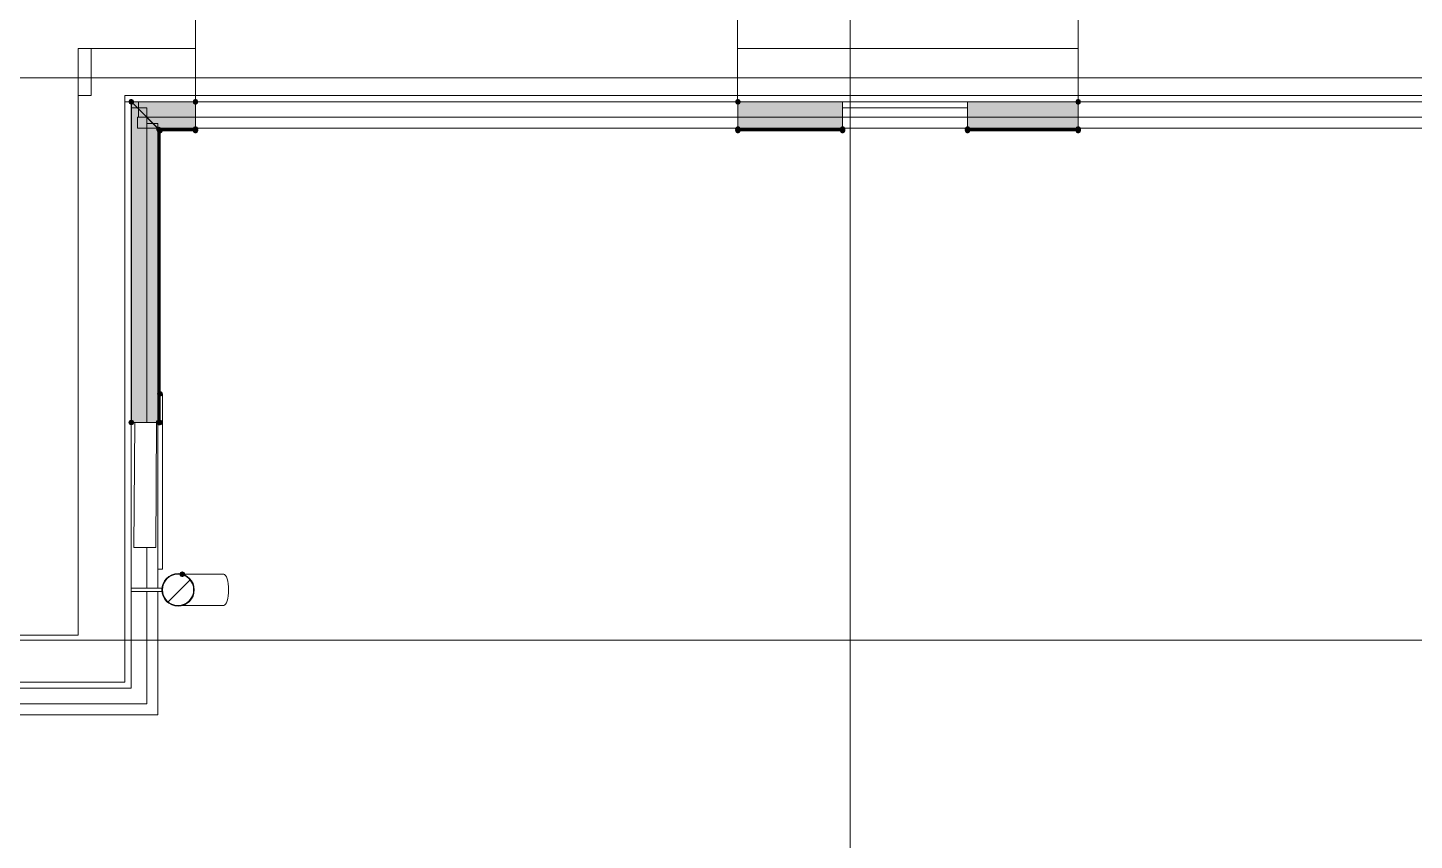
# Model space of a CAD drawing. Header units: millimetres. Extents: x 0 to 1189, y 0 to 841.
# Drawn here: x 378.85 to 423.22, y 281.47 to 307.47 of the extents above; entities that cross this region are included whole.
import ezdxf

# ---------------------------------------------------------------- set-up
doc = ezdxf.new("R2010")
doc.units = ezdxf.units.MM

msp = doc.modelspace()

# ---------------------------------------------------------------- hatches: boundary and pattern name
h = msp.add_hatch(color=7)
h.dxf.hatch_style = 2
h.paths.add_polyline_path([(382.104944, 305.030597), (382.168584, 305.004346), (382.232224, 305.030597), (382.258475, 305.094237), (382.232224, 305.157877), (382.222224, 305.167877), (382.158584, 305.194128), (382.094944, 305.167877), (382.068693, 305.104237), (382.094944, 305.040597)])
at = {"true_color": 0x3d3d3d}
h = msp.add_hatch(color=250, dxfattribs=at)
h.dxf.hatch_style = 2
h.paths.add_polyline_path([(382.168584, 305.094237), (383.030585, 304.232235), (383.030585, 294.838221), (382.168584, 294.838221)])
h = msp.add_hatch(color=250, dxfattribs=at)
h.dxf.hatch_style = 2
h.paths.add_polyline_path([(384.216587, 305.094237), (384.216587, 304.232235), (383.030585, 304.232235), (382.168584, 305.094237)])
h = msp.add_hatch(color=7)
h.dxf.hatch_style = 2
h.paths.add_polyline_path([(384.306587, 305.104237), (384.28015, 305.167799), (384.216587, 305.194237), (384.153024, 305.167799), (384.126587, 305.104237), (384.126587, 305.094237), (384.153024, 305.030674), (384.216587, 305.004237), (384.28015, 305.030674), (384.306587, 305.094237)])
h = msp.add_hatch(color=7)
h.dxf.hatch_style = 2
h.paths.add_polyline_path([(401.486613, 305.094237), (401.513051, 305.030674), (401.576614, 305.004237), (401.640176, 305.030674), (401.666614, 305.094237), (401.666614, 305.104237), (401.640176, 305.167799), (401.576614, 305.194237), (401.513051, 305.167799), (401.486613, 305.104237)])
h = msp.add_hatch(color=250, dxfattribs=at)
h.dxf.hatch_style = 2
h.paths.add_polyline_path([(404.926619, 304.232235), (401.576614, 304.232235), (401.576614, 305.094237), (404.926619, 305.094237)])
h = msp.add_hatch(color=250, dxfattribs=at)
h.dxf.hatch_style = 2
h.paths.add_polyline_path([(412.46663, 305.094237), (412.46663, 304.232235), (408.926625, 304.232235), (408.926625, 305.094237)])
h = msp.add_hatch(color=250, dxfattribs=at)
h.dxf.hatch_style = 2
h.paths.add_polyline_path([(412.46663, 305.094237), (411.932629, 305.094237), (412.46663, 305.104237)])
h = msp.add_hatch(color=7)
h.dxf.hatch_style = 2
h.paths.add_polyline_path([(412.55663, 305.104237), (412.530193, 305.167799), (412.46663, 305.194237), (412.403068, 305.167799), (412.37663, 305.104237), (412.37663, 305.094237), (412.403068, 305.030674), (412.46663, 305.004237), (412.530193, 305.030674), (412.55663, 305.094237)])
h = msp.add_hatch(color=250, dxfattribs=at)
h.dxf.hatch_style = 2
h.paths.add_polyline_path([(382.158584, 294.838221), (382.158584, 304.176235), (382.168584, 294.838221)])
h = msp.add_hatch(color=7)
h.dxf.hatch_style = 2
h.paths.add_polyline_path([(382.986946, 304.147596), (383.050585, 304.121344), (383.114225, 304.147596), (383.140476, 304.211235), (383.114225, 304.274875), (383.047585, 304.304127), (382.983946, 304.277875), (382.957694, 304.214235)])
h = msp.add_hatch(color=7)
h.dxf.hatch_style = 2
h.paths.add_polyline_path([(383.009946, 304.124596), (383.073585, 304.098344), (383.137225, 304.124596), (383.163476, 304.188235), (383.137225, 304.251875), (383.069585, 304.282127), (383.005946, 304.255875), (382.979694, 304.192235)])
h = msp.add_hatch(color=7)
h.dxf.hatch_style = 2
h.paths.add_polyline_path([(383.143482, 304.246442), (383.08131, 304.276002), (383.016378, 304.253132), (382.986818, 304.19096), (383.009689, 304.126029), (383.018689, 304.116028), (383.080861, 304.086469), (383.145792, 304.109339), (383.175352, 304.171511), (383.152482, 304.236442)])
h = msp.add_hatch(color=250, dxfattribs=at)
h.dxf.hatch_style = 2
h.paths.add_polyline_path([(383.042585, 294.838221), (383.030585, 294.838221), (383.030585, 304.219235), (383.042585, 304.219235)])
h = msp.add_hatch(color=250, dxfattribs=at)
h.dxf.hatch_style = 2
h.paths.add_polyline_path([(383.069585, 294.838221), (383.050585, 294.838221), (383.050585, 304.211235), (383.069585, 304.192235)])
h = msp.add_hatch(color=250, dxfattribs=at)
h.dxf.hatch_style = 2
h.paths.add_polyline_path([(384.216587, 304.188235), (384.216587, 304.176235), (383.085585, 304.176235), (383.073585, 304.188235)])
h = msp.add_hatch(color=250, dxfattribs=at)
h.dxf.hatch_style = 2
h.paths.add_polyline_path([(383.073585, 304.176235), (383.085585, 304.176235), (383.085585, 294.838221), (383.073585, 294.838221)])
h = msp.add_hatch(color=7)
h.dxf.hatch_style = 2
h.paths.add_polyline_path([(384.126587, 304.219235), (384.153024, 304.155673), (384.216587, 304.129235), (384.28015, 304.155673), (384.306587, 304.219235), (384.306587, 304.232235), (384.28015, 304.295798), (384.216587, 304.322236), (384.153024, 304.295798), (384.126587, 304.232235)])
h = msp.add_hatch(color=7)
h.dxf.hatch_style = 2
h.paths.add_polyline_path([(384.306587, 304.214235), (384.28015, 304.277798), (384.216587, 304.304236), (384.153024, 304.277798), (384.126587, 304.214235), (384.153024, 304.147673), (384.216587, 304.121235), (384.28015, 304.147673)])
h = msp.add_hatch(color=7)
h.dxf.hatch_style = 2
h.paths.add_polyline_path([(384.306587, 304.192235), (384.28015, 304.255798), (384.216587, 304.282236), (384.153024, 304.255798), (384.126587, 304.192235), (384.153024, 304.124673), (384.216587, 304.098235), (384.28015, 304.124673)])
h = msp.add_hatch(color=7)
h.dxf.hatch_style = 2
h.paths.add_polyline_path([(384.126587, 304.176235), (384.153024, 304.112673), (384.216587, 304.086235), (384.28015, 304.112673), (384.306587, 304.176235), (384.306587, 304.189235), (384.28015, 304.252798), (384.216587, 304.279236), (384.153024, 304.252798), (384.126587, 304.189235)])
h = msp.add_hatch(color=7)
h.dxf.hatch_style = 2
h.paths.add_polyline_path([(384.306587, 304.189235), (384.28015, 304.252798), (384.216587, 304.279236), (384.153024, 304.252798), (384.126587, 304.189235), (384.126587, 304.176235), (384.153024, 304.112673), (384.216587, 304.086235), (384.28015, 304.112673), (384.306587, 304.176235)])
h = msp.add_hatch(color=7)
h.dxf.hatch_style = 2
h.paths.add_polyline_path([(384.126587, 304.176235), (384.153024, 304.112673), (384.216587, 304.086235), (384.28015, 304.112673), (384.306587, 304.176235), (384.306587, 304.186235), (384.28015, 304.249798), (384.216587, 304.276236), (384.153024, 304.249798), (384.126587, 304.186235)])
h = msp.add_hatch(color=7)
h.dxf.hatch_style = 2
h.paths.add_polyline_path([(401.666614, 304.232235), (401.640176, 304.295798), (401.576614, 304.322236), (401.513051, 304.295798), (401.486613, 304.232235), (401.486613, 304.219235), (401.513051, 304.155673), (401.576614, 304.129235), (401.640176, 304.155673), (401.666614, 304.219235)])
h = msp.add_hatch(color=7)
h.dxf.hatch_style = 2
h.paths.add_polyline_path([(401.486613, 304.211235), (401.513051, 304.147673), (401.576614, 304.121235), (401.640176, 304.147673), (401.666614, 304.211235), (401.640176, 304.277798), (401.576614, 304.304236), (401.513051, 304.277798)])
h = msp.add_hatch(color=7)
h.dxf.hatch_style = 2
h.paths.add_polyline_path([(401.486613, 304.188235), (401.513051, 304.124673), (401.576614, 304.098235), (401.640176, 304.124673), (401.666614, 304.188235), (401.640176, 304.255798), (401.576614, 304.282236), (401.513051, 304.255798)])
h = msp.add_hatch(color=7)
h.dxf.hatch_style = 2
h.paths.add_polyline_path([(401.486613, 304.176235), (401.513051, 304.112673), (401.576614, 304.086235), (401.640176, 304.112673), (401.666614, 304.176235), (401.666614, 304.189235), (401.640176, 304.252798), (401.576614, 304.279236), (401.513051, 304.252798), (401.486613, 304.189235)])
h = msp.add_hatch(color=7)
h.dxf.hatch_style = 2
h.paths.add_polyline_path([(401.666614, 304.189235), (401.640176, 304.252798), (401.576614, 304.279236), (401.513051, 304.252798), (401.486613, 304.189235), (401.486613, 304.176235), (401.513051, 304.112673), (401.576614, 304.086235), (401.640176, 304.112673), (401.666614, 304.176235)])
h = msp.add_hatch(color=7)
h.dxf.hatch_style = 2
h.paths.add_polyline_path([(401.666614, 304.186235), (401.640176, 304.249798), (401.576614, 304.276236), (401.513051, 304.249798), (401.486613, 304.186235), (401.486613, 304.176235), (401.513051, 304.112673), (401.576614, 304.086235), (401.640176, 304.112673), (401.666614, 304.176235)])
h = msp.add_hatch(color=250, dxfattribs=at)
h.dxf.hatch_style = 2
h.paths.add_polyline_path([(404.926619, 304.214235), (401.576614, 304.214235)])
h = msp.add_hatch(color=250, dxfattribs=at)
h.dxf.hatch_style = 2
h.paths.add_polyline_path([(401.576614, 304.176235), (401.576614, 304.188235), (404.926619, 304.188235), (404.926619, 304.176235)])
h = msp.add_hatch(color=7)
h.dxf.hatch_style = 2
h.paths.add_polyline_path([(404.836618, 304.219235), (404.863056, 304.155673), (404.926619, 304.129235), (404.990181, 304.155673), (405.016619, 304.219235), (405.016619, 304.232235), (404.990181, 304.295798), (404.926619, 304.322236), (404.863056, 304.295798), (404.836618, 304.232235)])
h = msp.add_hatch(color=7)
h.dxf.hatch_style = 2
h.paths.add_polyline_path([(405.016619, 304.214235), (404.990181, 304.277798), (404.926619, 304.304236), (404.863056, 304.277798), (404.836618, 304.214235), (404.863056, 304.147673), (404.926619, 304.121235), (404.990181, 304.147673)])
h = msp.add_hatch(color=7)
h.dxf.hatch_style = 2
h.paths.add_polyline_path([(405.016619, 304.192235), (404.990181, 304.255798), (404.926619, 304.282236), (404.863056, 304.255798), (404.836618, 304.192235), (404.863056, 304.124673), (404.926619, 304.098235), (404.990181, 304.124673)])
h = msp.add_hatch(color=7)
h.dxf.hatch_style = 2
h.paths.add_polyline_path([(404.836618, 304.176235), (404.863056, 304.112673), (404.926619, 304.086235), (404.990181, 304.112673), (405.016619, 304.176235), (405.016619, 304.189235), (404.990181, 304.252798), (404.926619, 304.279236), (404.863056, 304.252798), (404.836618, 304.189235)])
h = msp.add_hatch(color=7)
h.dxf.hatch_style = 2
h.paths.add_polyline_path([(405.016619, 304.189235), (404.990181, 304.252798), (404.926619, 304.279236), (404.863056, 304.252798), (404.836618, 304.189235), (404.836618, 304.176235), (404.863056, 304.112673), (404.926619, 304.086235), (404.990181, 304.112673), (405.016619, 304.176235)])
h = msp.add_hatch(color=7)
h.dxf.hatch_style = 2
h.paths.add_polyline_path([(404.836618, 304.176235), (404.863056, 304.112673), (404.926619, 304.086235), (404.990181, 304.112673), (405.016619, 304.176235), (405.016619, 304.186235), (404.990181, 304.249798), (404.926619, 304.276236), (404.863056, 304.249798), (404.836618, 304.186235)])
h = msp.add_hatch(color=7)
h.dxf.hatch_style = 2
h.paths.add_polyline_path([(409.016625, 304.232235), (408.990187, 304.295798), (408.926625, 304.322236), (408.863062, 304.295798), (408.836625, 304.232235), (408.836625, 304.219235), (408.863062, 304.155673), (408.926625, 304.129235), (408.990187, 304.155673), (409.016625, 304.219235)])
h = msp.add_hatch(color=7)
h.dxf.hatch_style = 2
h.paths.add_polyline_path([(408.836625, 304.211235), (408.863062, 304.147673), (408.926625, 304.121235), (408.990187, 304.147673), (409.016625, 304.211235), (408.990187, 304.277798), (408.926625, 304.304236), (408.863062, 304.277798)])
h = msp.add_hatch(color=7)
h.dxf.hatch_style = 2
h.paths.add_polyline_path([(408.836625, 304.188235), (408.863062, 304.124673), (408.926625, 304.098235), (408.990187, 304.124673), (409.016625, 304.188235), (408.990187, 304.255798), (408.926625, 304.282236), (408.863062, 304.255798)])
h = msp.add_hatch(color=7)
h.dxf.hatch_style = 2
h.paths.add_polyline_path([(408.836625, 304.176235), (408.863062, 304.112673), (408.926625, 304.086235), (408.990187, 304.112673), (409.016625, 304.176235), (409.016625, 304.189235), (408.990187, 304.252798), (408.926625, 304.279236), (408.863062, 304.252798), (408.836625, 304.189235)])
h = msp.add_hatch(color=7)
h.dxf.hatch_style = 2
h.paths.add_polyline_path([(409.016625, 304.189235), (408.990187, 304.252798), (408.926625, 304.279236), (408.863062, 304.252798), (408.836625, 304.189235), (408.836625, 304.176235), (408.863062, 304.112673), (408.926625, 304.086235), (408.990187, 304.112673), (409.016625, 304.176235)])
h = msp.add_hatch(color=7)
h.dxf.hatch_style = 2
h.paths.add_polyline_path([(409.016625, 304.186235), (408.990187, 304.249798), (408.926625, 304.276236), (408.863062, 304.249798), (408.836625, 304.186235), (408.836625, 304.176235), (408.863062, 304.112673), (408.926625, 304.086235), (408.990187, 304.112673), (409.016625, 304.176235)])
h = msp.add_hatch(color=250, dxfattribs=at)
h.dxf.hatch_style = 2
h.paths.add_polyline_path([(408.926625, 304.176235), (408.926625, 304.188235), (412.46663, 304.188235), (412.46663, 304.176235)])
h = msp.add_hatch(color=7)
h.dxf.hatch_style = 2
h.paths.add_polyline_path([(412.37663, 304.219235), (412.403068, 304.155673), (412.46663, 304.129235), (412.530193, 304.155673), (412.55663, 304.219235), (412.55663, 304.232235), (412.530193, 304.295798), (412.46663, 304.322236), (412.403068, 304.295798), (412.37663, 304.232235)])
h = msp.add_hatch(color=7)
h.dxf.hatch_style = 2
h.paths.add_polyline_path([(412.55663, 304.214235), (412.530193, 304.277798), (412.46663, 304.304236), (412.403068, 304.277798), (412.37663, 304.214235), (412.403068, 304.147673), (412.46663, 304.121235), (412.530193, 304.147673)])
h = msp.add_hatch(color=7)
h.dxf.hatch_style = 2
h.paths.add_polyline_path([(412.55663, 304.192235), (412.530193, 304.255798), (412.46663, 304.282236), (412.403068, 304.255798), (412.37663, 304.192235), (412.403068, 304.124673), (412.46663, 304.098235), (412.530193, 304.124673)])
h = msp.add_hatch(color=7)
h.dxf.hatch_style = 2
h.paths.add_polyline_path([(412.37663, 304.176235), (412.403068, 304.112673), (412.46663, 304.086235), (412.530193, 304.112673), (412.55663, 304.176235), (412.55663, 304.189235), (412.530193, 304.252798), (412.46663, 304.279236), (412.403068, 304.252798), (412.37663, 304.189235)])
h = msp.add_hatch(color=7)
h.dxf.hatch_style = 2
h.paths.add_polyline_path([(412.55663, 304.189235), (412.530193, 304.252798), (412.46663, 304.279236), (412.403068, 304.252798), (412.37663, 304.189235), (412.37663, 304.176235), (412.403068, 304.112673), (412.46663, 304.086235), (412.530193, 304.112673), (412.55663, 304.176235)])
h = msp.add_hatch(color=7)
h.dxf.hatch_style = 2
h.paths.add_polyline_path([(412.37663, 304.176235), (412.403068, 304.112673), (412.46663, 304.086235), (412.530193, 304.112673), (412.55663, 304.176235), (412.55663, 304.186235), (412.530193, 304.249798), (412.46663, 304.276236), (412.403068, 304.249798), (412.37663, 304.186235)])
h = msp.add_hatch(color=7)
h.dxf.hatch_style = 2
h.paths.add_polyline_path([(383.073585, 295.843223), (383.010023, 295.816785), (382.983585, 295.753223), (383.010023, 295.68966), (383.073585, 295.663222), (383.085585, 295.663222), (383.149148, 295.68966), (383.175585, 295.753223), (383.149148, 295.816785), (383.085585, 295.843223)])
h = msp.add_hatch(color=250, dxfattribs=at)
h.dxf.hatch_style = 2
h.paths.add_polyline_path([(383.042585, 294.838221), (383.042585, 295.753223)])
h = msp.add_hatch(color=7)
h.dxf.hatch_style = 2
h.paths.add_polyline_path([(382.168584, 294.748221), (382.232146, 294.774659), (382.258584, 294.838221), (382.232146, 294.901784), (382.168584, 294.928221), (382.158584, 294.928221), (382.095021, 294.901784), (382.068584, 294.838221), (382.095021, 294.774659), (382.158584, 294.748221)])
h = msp.add_hatch(color=7)
h.dxf.hatch_style = 2
h.paths.add_polyline_path([(383.030585, 294.928221), (382.967023, 294.901784), (382.940585, 294.838221), (382.967023, 294.774659), (383.030585, 294.748221), (383.042585, 294.748221), (383.106148, 294.774659), (383.132585, 294.838221), (383.106148, 294.901784), (383.042585, 294.928221)])
h = msp.add_hatch(color=7)
h.dxf.hatch_style = 2
h.paths.add_polyline_path([(383.050585, 294.748221), (383.114148, 294.774659), (383.140585, 294.838221), (383.114148, 294.901784), (383.050585, 294.928221), (382.984023, 294.901784), (382.957585, 294.838221), (382.984023, 294.774659)])
h = msp.add_hatch(color=7)
h.dxf.hatch_style = 2
h.paths.add_polyline_path([(383.073585, 294.748221), (383.137148, 294.774659), (383.163585, 294.838221), (383.137148, 294.901784), (383.073585, 294.928221), (383.006023, 294.901784), (382.979585, 294.838221), (383.006023, 294.774659)])
h = msp.add_hatch(color=7)
h.dxf.hatch_style = 2
h.paths.add_polyline_path([(383.085585, 294.748221), (383.149148, 294.774659), (383.175585, 294.838221), (383.149148, 294.901784), (383.085585, 294.928221), (383.072585, 294.928221), (383.009023, 294.901784), (382.982585, 294.838221), (383.009023, 294.774659), (383.072585, 294.748221)])
h = msp.add_hatch(color=7)
h.dxf.hatch_style = 2
h.paths.add_polyline_path([(383.072585, 294.928221), (383.009023, 294.901784), (382.982585, 294.838221), (383.009023, 294.774659), (383.072585, 294.748221), (383.085585, 294.748221), (383.149148, 294.774659), (383.175585, 294.838221), (383.149148, 294.901784), (383.085585, 294.928221)])
h = msp.add_hatch(color=7)
h.dxf.hatch_style = 2
h.paths.add_polyline_path([(383.076585, 294.928221), (383.013023, 294.901784), (382.986585, 294.838221), (383.013023, 294.774659), (383.076585, 294.748221), (383.149148, 294.774659), (383.175585, 294.838221), (383.149148, 294.901784)])
h = msp.add_hatch(color=7)
h.dxf.hatch_style = 2
h.paths.add_polyline_path([(383.788586, 290.072214), (383.725024, 290.045776), (383.698586, 289.982214), (383.725024, 289.918651), (383.788586, 289.892214), (383.800586, 289.892214), (383.864149, 289.918651), (383.890586, 289.982214), (383.864149, 290.045776), (383.800586, 290.072214)])

# ---------------------------------------------------------------- linework, layer by layer
at = {"color": 7, "lineweight": 0}
for points in [[(405.172619, 237.695134), (405.172619, 501.006536)], [(384.216587, 306.804239), (384.216587, 308.004241)], [(401.566614, 308.004241), (401.566614, 306.804239)], [(412.46663, 306.804239), (412.46663, 308.004241)], [(380.458581, 288.032211), (380.458581, 306.804239)], [(384.216587, 306.804239), (380.458581, 306.804239)], [(380.882582, 306.804239), (380.882582, 305.304237)], [(384.216587, 305.104237), (384.216587, 306.804239)], [(401.566614, 306.804239), (412.46663, 306.804239)], [(401.566614, 306.804239), (401.566614, 305.104237)], [(412.46663, 305.104237), (412.46663, 306.804239)], [(202.529309, 305.871238), (808.382235, 305.871238)], [(380.882582, 305.304237), (380.458581, 305.304237)], [(384.216587, 305.304237), (381.958584, 305.304237)], [(381.958584, 305.304237), (381.958584, 286.532208)], [(384.216587, 305.304237), (401.566614, 305.304237)], [(412.46663, 305.304237), (401.566614, 305.304237)], [(412.46663, 305.304237), (429.816657, 305.304237)], [(382.158584, 305.104237), (381.958584, 305.104237)], [(382.158584, 305.104237), (384.216587, 305.104237)], [(382.158584, 286.332208), (382.158584, 305.104237)], [(382.168584, 305.094237), (383.072585, 304.189235)], [(383.085585, 304.176235), (382.168584, 305.094237)], [(382.168584, 305.094237), (382.168584, 294.838221)], [(382.168584, 305.094237), (382.168584, 294.838221)], [(384.216587, 305.094237), (382.168584, 305.094237)], [(384.216587, 305.094237), (382.168584, 305.094237)], [(382.658585, 304.904237), (382.168584, 304.904237)], [(382.395584, 305.094237), (382.395584, 304.604236)], [(382.658585, 294.838221), (382.658585, 304.904237)], [(401.566614, 305.104237), (384.216587, 305.104237)], [(384.216587, 305.094237), (384.216587, 304.604236)], [(384.216587, 304.604236), (384.216587, 305.094237)], [(401.566614, 305.104237), (412.46663, 305.104237)], [(401.576614, 305.094237), (401.576614, 304.604236)], [(401.576614, 304.604236), (401.576614, 305.094237)], [(404.926619, 305.094237), (401.576614, 305.094237)], [(404.926619, 305.094237), (401.576614, 305.094237)], [(404.926619, 305.104237), (404.926619, 304.904237)], [(404.926619, 304.904237), (404.926619, 305.094237)], [(404.926619, 304.904237), (408.926625, 304.904237)], [(404.926619, 304.904237), (404.926619, 304.176235)], [(404.926619, 304.189235), (404.926619, 304.904237)], [(408.926625, 304.904237), (408.926625, 305.104237)], [(408.926625, 305.094237), (408.926625, 304.904237)], [(412.46663, 305.094237), (408.926625, 305.094237)], [(412.46663, 305.094237), (408.926625, 305.094237)], [(408.926625, 304.904237), (408.926625, 304.189235)], [(408.926625, 304.176235), (408.926625, 304.904237)], [(429.816657, 305.104237), (412.46663, 305.104237)], [(412.46663, 305.094237), (412.46663, 304.604236)], [(412.46663, 304.604236), (412.46663, 305.094237)], [(382.359584, 304.604236), (694.369061, 304.604236)], [(382.359584, 304.254236), (382.359584, 304.604236)], [(384.216587, 304.604236), (384.216587, 304.254236)], [(401.576614, 304.604236), (401.576614, 304.254236)], [(412.46663, 304.604236), (412.46663, 304.254236)], [(433.924663, 304.254236), (382.359584, 304.254236)], [(383.008585, 304.405236), (382.658585, 304.405236)], [(383.008585, 304.405236), (383.008585, 289.530213)], [(383.072585, 304.189235), (383.030585, 304.232235)], [(383.030585, 304.232235), (383.030585, 294.838221)], [(383.030585, 304.232235), (383.042585, 304.219235)], [(384.216587, 304.232235), (383.030585, 304.232235)], [(383.042585, 304.219235), (383.072585, 304.189235)], [(383.072585, 304.189235), (383.042585, 304.219235)], [(383.042585, 304.219235), (383.042585, 294.838221)], [(383.042585, 304.219235), (383.072585, 304.189235)], [(384.216587, 304.219235), (383.042585, 304.219235)], [(383.047585, 304.214235), (383.047585, 294.838221)], [(384.216587, 304.214235), (383.047585, 304.214235)], [(383.069585, 304.192235), (383.050585, 304.211235)], [(383.050585, 304.211235), (383.050585, 294.838221)], [(383.050585, 304.211235), (383.069585, 304.192235)], [(384.216587, 304.211235), (383.050585, 304.211235)], [(383.069585, 304.192235), (383.069585, 294.838221)], [(384.216587, 304.192235), (383.069585, 304.192235)], [(383.072585, 304.189235), (383.072585, 294.838221)], [(383.085585, 304.176235), (383.072585, 304.189235)], [(383.072585, 304.189235), (383.085585, 304.176235)], [(384.216587, 304.189235), (383.072585, 304.189235)], [(383.073585, 304.188235), (383.073585, 294.838221)], [(384.216587, 304.188235), (383.073585, 304.188235)], [(383.076585, 304.186235), (383.076585, 294.838221)], [(384.216587, 304.186235), (383.076585, 304.186235)], [(383.085585, 304.176235), (383.085585, 294.838221)], [(383.085585, 304.176235), (383.085585, 294.838221)], [(384.216587, 304.176235), (383.085585, 304.176235)], [(384.216587, 304.176235), (383.085585, 304.176235)], [(384.216587, 304.254236), (384.216587, 304.176235)], [(384.216587, 304.189235), (384.216587, 304.254236)], [(384.216587, 304.232235), (384.216587, 304.189235)], [(384.216587, 304.189235), (384.216587, 304.219235)], [(384.216587, 304.219235), (384.216587, 304.189235)], [(384.216587, 304.189235), (384.216587, 304.219235)], [(384.216587, 304.192235), (384.216587, 304.211235)], [(384.216587, 304.211235), (384.216587, 304.192235)], [(401.576614, 304.254236), (401.576614, 304.189235)], [(401.576614, 304.176235), (401.576614, 304.254236)], [(401.576614, 304.189235), (401.576614, 304.232235)], [(404.926619, 304.232235), (401.576614, 304.232235)], [(401.576614, 304.219235), (401.576614, 304.189235)], [(401.576614, 304.189235), (401.576614, 304.219235)], [(401.576614, 304.219235), (401.576614, 304.189235)], [(404.926619, 304.219235), (401.576614, 304.219235)], [(404.926619, 304.214235), (401.576614, 304.214235)], [(401.576614, 304.192235), (401.576614, 304.211235)], [(401.576614, 304.211235), (401.576614, 304.192235)], [(404.926619, 304.211235), (401.576614, 304.211235)], [(404.926619, 304.192235), (401.576614, 304.192235)], [(404.926619, 304.189235), (401.576614, 304.189235)], [(404.926619, 304.188235), (401.576614, 304.188235)], [(404.926619, 304.186235), (401.576614, 304.186235)], [(404.926619, 304.176235), (401.576614, 304.176235)], [(404.926619, 304.176235), (401.576614, 304.176235)], [(404.926619, 304.232235), (404.926619, 304.189235)], [(404.926619, 304.189235), (404.926619, 304.219235)], [(404.926619, 304.219235), (404.926619, 304.189235)], [(404.926619, 304.189235), (404.926619, 304.219235)], [(404.926619, 304.192235), (404.926619, 304.211235)], [(404.926619, 304.211235), (404.926619, 304.192235)], [(408.926625, 304.189235), (408.926625, 304.232235)], [(412.46663, 304.232235), (408.926625, 304.232235)], [(408.926625, 304.219235), (408.926625, 304.189235)], [(408.926625, 304.189235), (408.926625, 304.219235)], [(408.926625, 304.219235), (408.926625, 304.189235)], [(412.46663, 304.219235), (408.926625, 304.219235)], [(412.46663, 304.214235), (408.926625, 304.214235)], [(408.926625, 304.192235), (408.926625, 304.211235)], [(408.926625, 304.211235), (408.926625, 304.192235)], [(412.46663, 304.211235), (408.926625, 304.211235)], [(412.46663, 304.192235), (408.926625, 304.192235)], [(412.46663, 304.189235), (408.926625, 304.189235)], [(412.46663, 304.188235), (408.926625, 304.188235)], [(412.46663, 304.186235), (408.926625, 304.186235)], [(412.46663, 304.176235), (408.926625, 304.176235)], [(412.46663, 304.176235), (408.926625, 304.176235)], [(412.46663, 304.254236), (412.46663, 304.176235)], [(412.46663, 304.189235), (412.46663, 304.254236)], [(412.46663, 304.232235), (412.46663, 304.189235)], [(412.46663, 304.189235), (412.46663, 304.219235)], [(412.46663, 304.219235), (412.46663, 304.189235)], [(412.46663, 304.189235), (412.46663, 304.219235)], [(412.46663, 304.192235), (412.46663, 304.211235)], [(412.46663, 304.211235), (412.46663, 304.192235)], [(383.008585, 295.753223), (383.042585, 295.753223)], [(383.050585, 295.753223), (383.069585, 295.753223)], [(383.085585, 295.753223), (383.158585, 295.753223)], [(383.158585, 295.753223), (383.158585, 290.146214)], [(382.168584, 294.838221), (383.072585, 294.838221)], [(383.085585, 294.838221), (382.168584, 294.838221)], [(382.271584, 294.837221), (382.243584, 290.837215)], [(382.971585, 294.832221), (382.271584, 294.837221)], [(382.943585, 290.832215), (382.971585, 294.832221)], [(383.072585, 294.838221), (383.030585, 294.838221)], [(383.042585, 294.838221), (383.072585, 294.838221)], [(383.072585, 294.838221), (383.042585, 294.838221)], [(383.042585, 294.838221), (383.072585, 294.838221)], [(383.069585, 294.838221), (383.050585, 294.838221)], [(383.050585, 294.838221), (383.069585, 294.838221)], [(382.243584, 290.837215), (382.943585, 290.832215)], [(382.658585, 290.834215), (382.658585, 289.529213)], [(383.008585, 290.146214), (383.158585, 290.146214)], [(383.138585, 289.482213), (383.149117, 289.586957), (383.179335, 289.684541), (383.227179, 289.772868), (383.290586, 289.849839), (383.367492, 289.913356), (383.455836, 289.961323), (383.553555, 289.991641), (383.658586, 290.002214), (383.76333, 289.991641), (383.860915, 289.961323), (383.949241, 289.913356), (384.026212, 289.849839), (384.089729, 289.772868), (384.137696, 289.684541), (384.168015, 289.586957), (384.178587, 289.482213)], [(383.158585, 289.482213), (383.168708, 289.58294), (383.197757, 289.676776), (383.243752, 289.761706), (383.304711, 289.835713), (383.378654, 289.896784), (383.463601, 289.942901), (383.557572, 289.97205), (383.658586, 289.982214), (383.759313, 289.97205), (383.853149, 289.942901), (383.938079, 289.896784), (384.012087, 289.835713), (384.073157, 289.761706), (384.119274, 289.676776), (384.148423, 289.58294), (384.158587, 289.482213)], [(383.341586, 289.097212), (384.035587, 289.791213)], [(383.800586, 289.982214), (383.827586, 289.982214)], [(383.827586, 289.982214), (383.856586, 289.982214)], [(383.856586, 289.982214), (383.887586, 289.982214)], [(383.887586, 289.982214), (383.920587, 289.982214)], [(383.920587, 289.982214), (383.954587, 289.982214)], [(383.954587, 289.982214), (383.991587, 289.982214)], [(383.991587, 289.982214), (384.030587, 289.982214)], [(384.030587, 289.982214), (384.070587, 289.982214)], [(384.070587, 289.982214), (384.113587, 289.982214)], [(384.113587, 289.982214), (384.156587, 289.982214)], [(384.156587, 289.982214), (384.202587, 289.982214)], [(384.202587, 289.982214), (384.249587, 289.982214)], [(384.249587, 289.982214), (384.297587, 289.982214)], [(384.297587, 289.982214), (384.347587, 289.982214)], [(384.347587, 289.982214), (384.398587, 289.982214)], [(384.398587, 289.982214), (384.451587, 289.982214)], [(384.451587, 289.982214), (384.504587, 289.982214)], [(384.504587, 289.982214), (384.559588, 289.982214)], [(384.559588, 289.982214), (384.614588, 289.982214)], [(384.614588, 289.982214), (384.670588, 289.982214)], [(384.670588, 289.982214), (384.694588, 289.982214)], [(385.119588, 289.982214), (384.694588, 289.982214)], [(385.119572, 289.982238), (385.150593, 289.972074), (385.179493, 289.942925), (385.205652, 289.896808), (385.228447, 289.835738), (385.247257, 289.76173), (385.261462, 289.6768), (385.270441, 289.582964), (385.273572, 289.482237)], [(383.149585, 289.532213), (382.158584, 289.532213)], [(382.158584, 289.432213), (383.149585, 289.432213)], [(382.658585, 289.436213), (382.658585, 285.832207)], [(383.008585, 289.435213), (383.008585, 285.482207)], [(384.178587, 289.482213), (384.168015, 289.377469), (384.137696, 289.279885), (384.089729, 289.191558), (384.026212, 289.114587), (383.949241, 289.05107), (383.860915, 289.003103), (383.76333, 288.972784), (383.658586, 288.962212), (383.553555, 288.972784), (383.455836, 289.003103), (383.367492, 289.05107), (383.290586, 289.114587), (383.227179, 289.191558), (383.179335, 289.279885), (383.149117, 289.377469), (383.138585, 289.482213)], [(384.158587, 289.482213), (384.148423, 289.381486), (384.119274, 289.28765), (384.073157, 289.20272), (384.012087, 289.128712), (383.938079, 289.067642), (383.853149, 289.021525), (383.759313, 288.992376), (383.658586, 288.982212), (383.557572, 288.992376), (383.463601, 289.021525), (383.378654, 289.067642), (383.304711, 289.128712), (383.243752, 289.20272), (383.197757, 289.28765), (383.168708, 289.381486), (383.158585, 289.482213)], [(385.273572, 289.482237), (385.270441, 289.38151), (385.261462, 289.287674), (385.247257, 289.202744), (385.228447, 289.128737), (385.205652, 289.067666), (385.179494, 289.021549), (385.150593, 288.9924), (385.119572, 288.982236)], [(383.811586, 288.982212), (383.786586, 288.982212)], [(383.839586, 288.982212), (383.811586, 288.982212)], [(383.868586, 288.982212), (383.839586, 288.982212)], [(383.900587, 288.982212), (383.868586, 288.982212)], [(383.934587, 288.982212), (383.900587, 288.982212)], [(383.970587, 288.982212), (383.934587, 288.982212)], [(384.007587, 288.982212), (383.970587, 288.982212)], [(384.046587, 288.982212), (384.007587, 288.982212)], [(384.088587, 288.982212), (384.046587, 288.982212)], [(384.131587, 288.982212), (384.088587, 288.982212)], [(384.175587, 288.982212), (384.131587, 288.982212)], [(384.221587, 288.982212), (384.175587, 288.982212)], [(384.269587, 288.982212), (384.221587, 288.982212)], [(384.318587, 288.982212), (384.269587, 288.982212)], [(384.368587, 288.982212), (384.318587, 288.982212)], [(384.420587, 288.982212), (384.368587, 288.982212)], [(384.473587, 288.982212), (384.420587, 288.982212)], [(384.527587, 288.982212), (384.473587, 288.982212)], [(384.582588, 288.982212), (384.527587, 288.982212)], [(384.637588, 288.982212), (384.582588, 288.982212)], [(384.694588, 288.982212), (384.637588, 288.982212)], [(384.694588, 288.982212), (385.119588, 288.982212)], [(300.295459, 288.032211), (380.458581, 288.032211)], [(202.529309, 287.87121), (808.382235, 287.87121)], [(298.603456, 286.332208), (382.158584, 286.332208)], [(298.802457, 286.532208), (381.958584, 286.532208)], [(382.658585, 285.832207), (378.423578, 285.832207)], [(383.008585, 285.482207), (297.757455, 285.482207)]]:
    msp.add_lwpolyline(points, dxfattribs=at)

doc.saveas('drawing.dxf')
